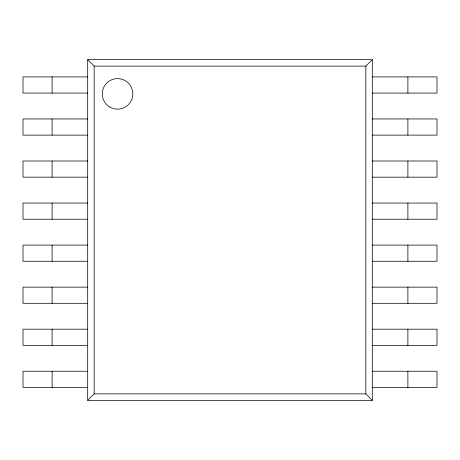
<?xml version="1.0" encoding="UTF-8"?>
<svg xmlns="http://www.w3.org/2000/svg" width="460" height="460" viewBox="0 0 460 460"><rect width="100%" height="100%" fill="white"/><g stroke="black" fill="none" stroke-linecap="round" stroke-linejoin="round"><path stroke-width="0.69" d="M372.312 400.344L365.844 393.875L365.844 66.125L372.312 59.656L87.688 59.656L87.688 400.344L372.312 400.344L372.312 59.656M87.688 400.344L94.156 393.875L94.156 66.125L87.688 59.656M94.156 66.125L365.844 66.125M87.688 76.906L23 76.906L23 93.075L87.688 93.081M372.312 76.906L437 76.906L437 93.081L372.312 93.081M87.688 118.956L23 118.95L23 135.125L87.688 135.125M372.312 118.956L437 118.956L437 135.125L372.312 135.125M87.688 161L23 161L23 177.169L87.688 177.169M372.312 161L437 161L437 177.175L372.312 177.175M87.688 203.044L23 203.044L23 219.219L87.688 219.219M372.312 203.05L437 203.05L437 219.219L372.312 219.219M87.688 245.094L23 245.094L23 261.263L87.688 261.263M372.312 245.094L437 245.094L437 261.268L372.312 261.263M87.688 287.138L23 287.138L23 303.312L87.688 303.312M372.312 287.143L437 287.143L437 303.312L372.312 303.312M87.688 329.188L23 329.188L23 345.356L87.688 345.356M372.312 329.188L437 329.188L437 345.356L372.312 345.356M87.688 371.231L23 371.231L23 387.406L87.688 387.406M372.312 371.231L437 371.231L437 387.406L372.312 387.406M94.156 393.875L365.844 393.875M407.893 76.906L407.893 93.081M407.893 118.956L407.893 135.125M407.893 161L407.893 177.175M407.893 203.05L407.893 219.219M407.888 245.094L407.888 261.263M407.888 287.143L407.888 303.312M407.888 329.188L407.888 345.356M407.888 371.231L407.888 387.406M52.112 76.906L52.112 93.075M52.112 118.956L52.112 135.125M52.112 161L52.112 177.169M52.112 203.044L52.112 219.219M52.112 245.094L52.112 261.263M52.112 287.138L52.112 303.312M52.112 329.188L52.112 345.356M52.112 371.231L52.112 387.406M109.756 107.019A15.278 15.278 0 0 0 132.837 94.064A15.278 15.278 0 0 0 110.078 80.557A15.278 15.278 0 0 0 109.756 107.019"/></g></svg>
